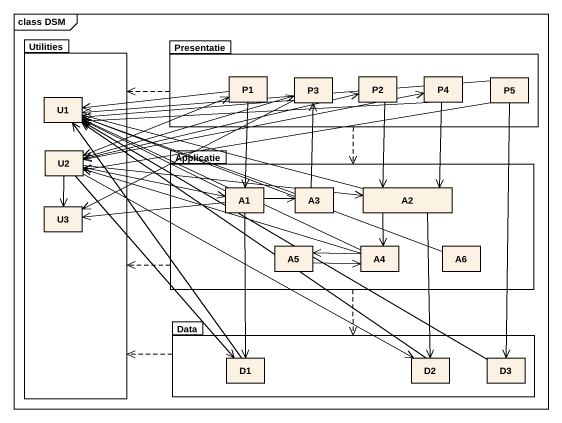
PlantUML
@startuml
mainframe class DSM
hide circle
hide empty members
package Utilities {
  class U1
  class U2
  class U3
}
package Presentatie {
  class P1
  class P3
  class P2
  class P4
  class P5
}
package Applicatie {
  class A1
  class A3
  class A2
  class A5
  class A4
  class A6
}
package Data {
  class D1
  class D2
  class D3
}
Presentatie .left.> Utilities
Presentatie ..> Applicatie
P1 -left-> U1
P1 -left-> U2
P1 --> A1
P3 -left-> U1
P3 -left-> U3
P2 -left-> U2
P2 --> A2
P4 -left-> U1
P4 -left-> U2
P4 --> A2
P5 -left-> U1
P5 -left-> U2
P5 --> D3
U2 -right-> P1
U2 -right-> P3
U2 -right-> P2
U2 -right-> P4
U2 -right-> A1
U2 -right-> A2
U2 --> U3
U2 --> D1
U2 -right-> D2
Applicatie .left.> Utilities
Applicatie ..> Data
A1 -left-> U1
A1 -left-> U2
A1 -right-> A3
A1 -left-> U3
A1 --> D1
A3 -up-> P3
A3 -left-> U1
A2 -left-> U1
A2 --> A4
A2 --> D2
A5 -right-> A4
A4 -left-> U1
A4 -left-> U2
A4 -left-> A5
A6 -left-> U1
Data .left.> Utilities
D1 -up-> U1
D2 -up-> U1
D3 -left-> U1
@enduml
